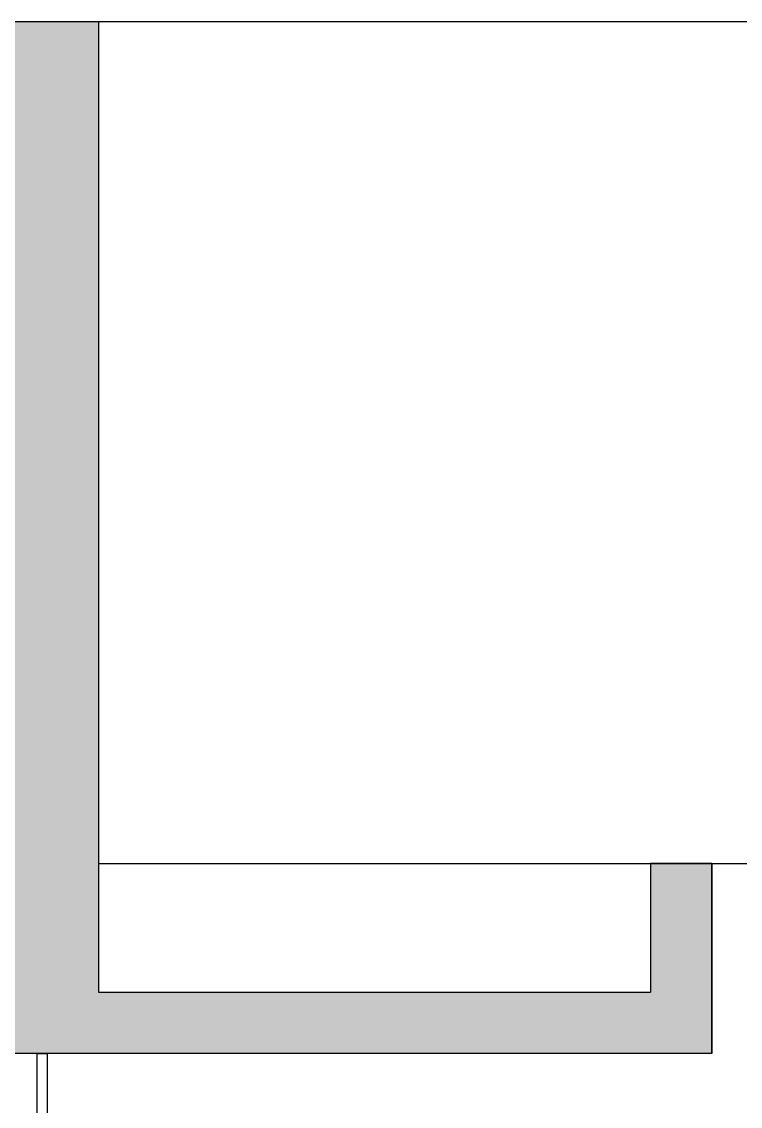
# Model space of a CAD drawing. Header units: millimetres. Extents: x 3675 to 7804, y -1257 to 3701.
# Drawn here: x 6071 to 6422, y -550 to -19 of the extents above; entities that cross this region are included whole.
import ezdxf

# ---------------------------------------------------------------- set-up
doc = ezdxf.new("R2010")
doc.units = ezdxf.units.MM
for name, color, linetype in [('VS - Corte', 2, 'Continuous'), ('VS - Parede', 6, 'Continuous'), ('VS - Vista', 1, 'Continuous')]:
    doc.layers.add(name, color=color, linetype=linetype)

msp = doc.modelspace()

# ---------------------------------------------------------------- hatches: boundary and pattern name
at = {"layer": 'VS - Parede', "true_color": 0x636466}
h = msp.add_hatch(color=251, dxfattribs=at)
h.dxf.hatch_style = 1
h.paths.add_polyline_path([(4008.14, -19.4), (3978.14, -19.4), (3978.14, -774.4), (3978.16, -945.57), (4368.14, -945.57), (4368.14, -914.4), (4368.14, -764.4), (7244.04, -764.4), (7248.14, -764.4), (7278.14, -764.4), (7278.14, -784.4), (7308.14, -784.4), (7308.14, -804.4), (7803.89, -804.4), (7803.89, -774.4), (7308.14, -774.4), (7308.14, -754.4), (7278.14, -754.4), (7278.14, -734.4), (4338.14, -734.4), (4338.14, -914.4), (4008.14, -914.4), (4008.14, -734.4)])
h.paths.add_polyline_path([(6063.14, -149.4), (6063.14, -524.4), (6408.14, -524.4), (6408.14, -431.4), (6378.14, -431.4), (6378.14, -494.4), (6108.14, -494.4), (6108.14, -19.4), (6063.14, -19.4), (6063.14, -119.4), (5193.14, -119.4), (5193.14, -19.4), (5148.14, -19.4), (5148.14, -494.4), (4908.14, -494.4), (4908.14, -431.4), (4878.14, -431.4), (4878.14, -524.4), (5193.14, -524.4), (5193.14, -149.4)], flags=17)

# ---------------------------------------------------------------- linework, layer by layer
at = {"layer": 'VS - Corte'}
msp.add_lwpolyline([(6078.14, -734.4), (6078.14, -524.4), (6083.14, -524.4), (6083.14, -734.4), (6078.14, -734.4)], dxfattribs=at)
at = {"layer": 'VS - Parede'}
for p, q in [((6108.14, -19.4), (6108.14, -494.4)), ((6378.14, -431.4), (6378.14, -494.4)), ((6408.14, -431.4), (6378.14, -431.4)), ((6408.14, -431.4), (6408.14, -524.4)), ((6408.14, -524.4), (6408.14, -431.4)), ((6108.14, -494.4), (6378.14, -494.4)), ((6408.14, -524.4), (6063.14, -524.4))]:
    msp.add_line(p, q, dxfattribs=at)
at = {"layer": 'VS - Vista'}
for p, q in [((7278.14, -19.4), (3978.14, -19.4)), ((6108.14, -431.4), (7158.14, -431.4))]:
    msp.add_line(p, q, dxfattribs=at)

doc.saveas('drawing.dxf')
